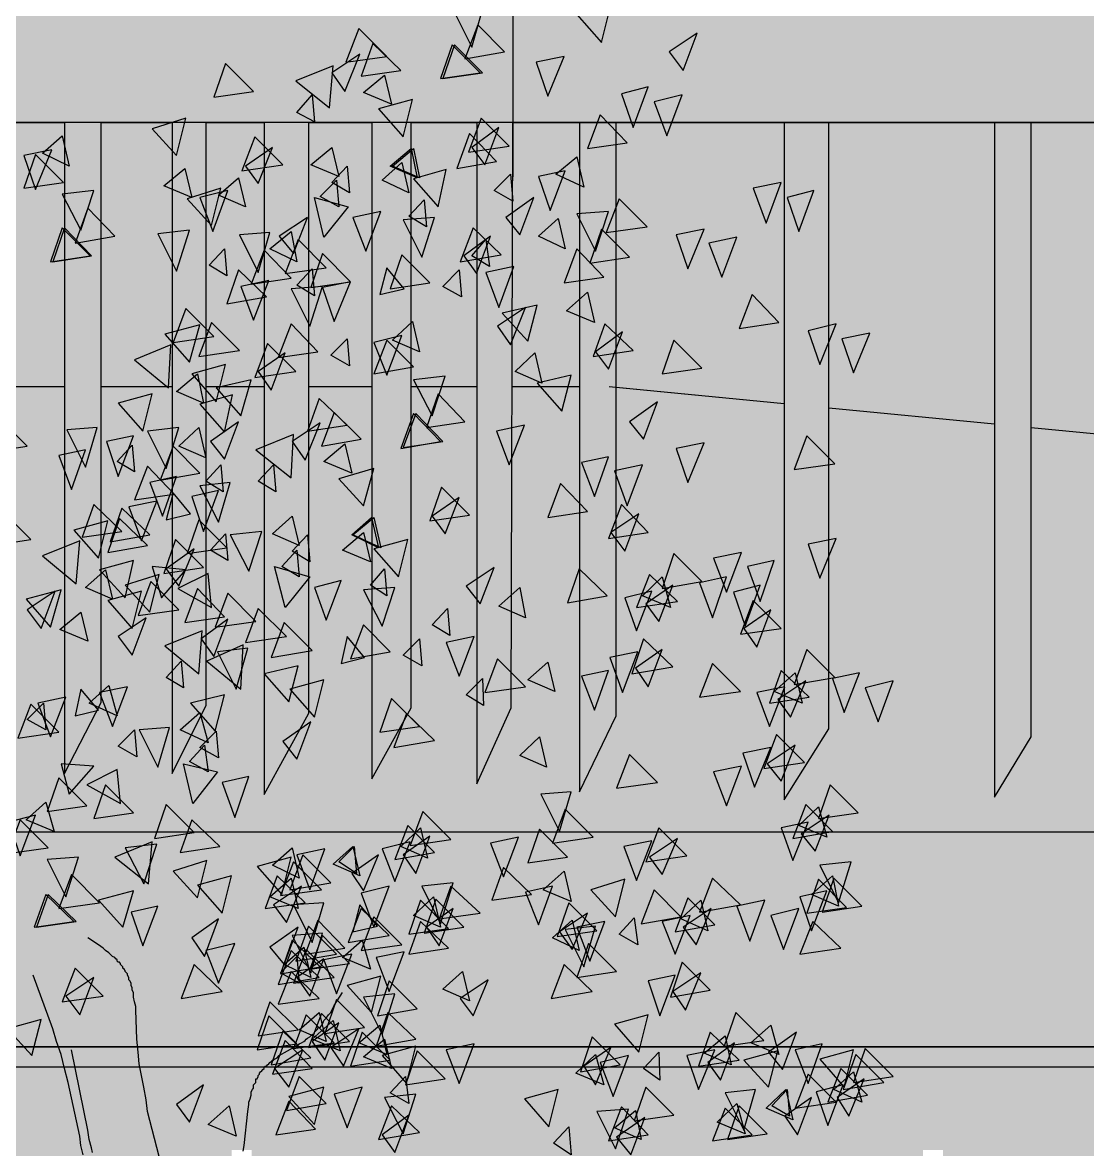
# Model space of a CAD drawing. Header units: inches. Extents: x 11.9 to 85.3, y 21.1 to 37.4.
# Drawn here: x 38.46 to 44.82, y 26.93 to 33.67 of the extents above; entities that cross this region are included whole.
import ezdxf

# ---------------------------------------------------------------- set-up
doc = ezdxf.new("R2010")
doc.units = ezdxf.units.IN
doc.header["$MEASUREMENT"] = 0
doc.layers.add('CAY', color=94, linetype='Continuous')
doc.layers.add('Layer1', color=7, linetype='Continuous')

msp = doc.modelspace()

# ---------------------------------------------------------------- hatches: boundary and pattern name
at = {"true_color": 0x212121}
h = msp.add_hatch(color=250, dxfattribs=at)
h.dxf.hatch_style = 1
h.paths.add_polyline_path([(54.5719, 37.1798), (50.0664, 37.1798), (50.0664, 33.0654), (54.5719, 33.0654)])
h.paths.add_polyline_path([(50.0664, 37.1798), (45.7803, 37.1798), (45.7803, 33.0654), (50.0664, 33.0654)])
h.paths.add_polyline_path([(63.6348, 37.1798), (59.0609, 37.1798), (59.0609, 33.0654), (63.6348, 33.0654)])
h.paths.add_polyline_path([(68.1995, 37.1798), (63.6348, 37.1798), (63.6348, 33.0654), (68.1995, 33.0654)])
h.paths.add_polyline_path([(72.7373, 37.1798), (68.1995, 37.1798), (68.1995, 33.0654), (72.7372, 33.0654)])
h.paths.add_polyline_path([(84.2395, 37.1798), (72.7373, 37.1798), (72.7372, 33.0654), (84.2395, 33.0654)])
h.paths.add_polyline_path([(45.7803, 37.1798), (41.2992, 37.1798), (41.2992, 33.0654), (45.7803, 33.0654)])
h.paths.add_polyline_path([(41.2992, 37.1798), (36.8075, 37.1798), (36.8075, 33.0654), (41.2992, 33.0654)])
h.paths.add_polyline_path([(36.8075, 37.1798), (32.3086, 37.1798), (32.3086, 33.0654), (36.8075, 33.0654)])
h.paths.add_polyline_path([(32.3086, 37.1798), (27.8679, 37.1798), (27.8679, 33.0654), (32.3086, 33.0654)])
h.paths.add_polyline_path([(27.8679, 37.1798), (23.4191, 37.1798), (23.4191, 33.0654), (27.8679, 33.0654)])
h.paths.add_polyline_path([(23.4191, 37.1798), (16.7427, 37.1798), (16.7427, 33.0654), (23.4191, 33.0654)])
h.paths.add_polyline_path([(76.5211, 33.2481), (76.5211, 36.8005)], flags=16)
at = {"true_color": 0x636466}
h = msp.add_hatch(dxfattribs=at)
h.set_pattern_fill('ANSI36', color=251)
h.paths.add_polyline_path([(23.9708, 26.9316), (19.4696, 26.9316), (19.4696, 25.1394), (23.9708, 25.1394)])
h.paths.add_polyline_path([(27.7206, 26.9316), (24.0914, 26.9316), (24.0914, 25.1394), (27.7206, 25.1394)])
h.paths.add_polyline_path([(31.5651, 26.9316), (27.8412, 26.9316), (27.8412, 25.1394), (31.5651, 25.1394)])
h.paths.add_polyline_path([(35.6403, 26.9316), (31.6858, 26.9316), (31.6858, 25.1394), (35.6403, 25.1394)])
h.paths.add_polyline_path([(39.7075, 26.9316), (35.7609, 26.9316), (35.7609, 25.1394), (39.7075, 25.1394)])
h.paths.add_polyline_path([(43.839, 26.9316), (39.8282, 26.9316), (39.8282, 25.1394), (43.839, 25.1394)])
h.paths.add_polyline_path([(47.7877, 26.9316), (43.9597, 26.9316), (43.9597, 25.1394), (47.7877, 25.1394)])
h.paths.add_polyline_path([(51.8448, 26.9316), (47.9083, 26.9316), (47.9083, 25.1394), (51.8448, 25.1394)])
h.paths.add_polyline_path([(63.0612, 26.9316), (56.8743, 26.9316), (56.8743, 25.1394), (63.0612, 25.1394)])
h.paths.add_polyline_path([(56.7537, 26.9316), (51.9654, 26.9316), (51.9654, 25.1394), (56.7537, 25.1394)])
h.paths.add_polyline_path([(43.0105, 33.0718), (42.0056, 33.0718), (42.0056, 31.4896), (43.0105, 31.3924)])
h.paths.add_polyline_path([(44.2666, 33.0718), (43.2774, 33.0718), (43.2774, 31.3665), (44.2666, 31.2708)])
h.paths.add_polyline_path([(45.4599, 33.0718), (44.4864, 33.0718), (44.4864, 31.2496), (45.4599, 31.1554)])
h.paths.add_polyline_path([(46.716, 33.0718), (45.6797, 33.0718), (45.6797, 31.1341), (46.716, 31.0339)])
h.paths.add_polyline_path([(47.9564, 33.0718), (46.9358, 33.0718), (46.9358, 31.0126), (47.9564, 30.9139)])
h.paths.add_polyline_path([(49.1968, 33.0718), (48.1762, 33.0718), (48.1762, 30.8926), (49.1968, 30.7938)])
h.paths.add_polyline_path([(50.4552, 33.0718), (49.4166, 33.0718), (49.4166, 30.7726), (50.4552, 30.6721)])
h.paths.add_polyline_path([(51.6642, 33.0718), (50.6436, 33.0718), (50.6436, 30.6624), (51.6642, 30.6624)])
h.paths.add_polyline_path([(52.9674, 33.0718), (51.8683, 33.0718), (51.8683, 30.6624), (52.9674, 30.6624)])
h.paths.add_polyline_path([(54.2078, 33.0718), (53.1715, 33.0718), (53.1715, 30.6624), (54.2078, 30.6624)])
h.paths.add_polyline_path([(55.4325, 33.0718), (54.3805, 33.0718), (54.3805, 30.6624), (55.4325, 30.6624)])
h.paths.add_polyline_path([(56.7068, 33.0718), (55.6001, 33.0718), (55.6001, 30.6624), (56.7068, 30.6624)])
h.paths.add_polyline_path([(57.9495, 33.0718), (56.8549, 33.0718), (56.8549, 30.6624), (57.9495, 30.6624)])
h.paths.add_polyline_path([(59.2182, 33.0718), (58.1232, 33.0718), (58.1232, 30.6624), (59.2182, 30.6624)])
h.paths.add_polyline_path([(60.4244, 33.0718), (59.3884, 33.0718), (59.3884, 30.6624), (60.4244, 30.6624)])
at = {"true_color": 0x212121}
h = msp.add_hatch(color=250, dxfattribs=at)
h.dxf.hatch_style = 1
h.paths.add_polyline_path([(84.3293, 28.8312), (16.8325, 28.8312), (16.8325, 27.5486), (84.3293, 27.5486)])
at = {"true_color": 0x636466}
h = msp.add_hatch(color=251, dxfattribs=at)
h.dxf.hatch_style = 1
edge = h.paths.add_edge_path()
edge.add_line((63.2701, 27.4271), (19.2205, 27.4271))
edge.add_line((19.2205, 27.4271), (19.2205, 24.9886))
edge.add_line((19.2205, 24.9886), (34.5109, 24.9886))
edge.add_spline(control_points=[(34.5109, 24.9886), (35.9914, 25.1351), (36.9032, 24.9886)], knot_values=[5.091487, 5.091487, 5.091487, 5.991182, 5.991182, 5.991182], weights=[0.915734, 0.807079, 0.890652], degree=2, periodic=0)
edge.add_line((36.9032, 24.9886), (63.2701, 24.9886))
edge.add_line((63.2701, 24.9886), (63.2701, 27.4271))
h.paths.add_polyline_path([(27.7206, 26.9316), (31.5651, 26.9316), (63.0612, 26.9316), (63.0612, 25.1394), (19.4696, 25.1394), (19.4696, 25.1837), (19.4696, 26.9316)], flags=16)
at = {"layer": 'Layer1', "true_color": 0x636466}
h = msp.add_hatch(color=251, dxfattribs=at)
h.dxf.hatch_style = 1
h.paths.add_polyline_path([(18.9155, 31.4936), (18.9155, 33.0718), (16.8325, 33.0718), (16.8325, 28.8312)])
h.paths.add_polyline_path([(20.131, 33.0718), (19.2392, 33.0718), (19.2392, 31.4936), (20.131, 31.4936)])
h.paths.add_polyline_path([(21.3045, 33.0718), (20.4283, 33.0718), (20.4283, 31.4936), (21.3045, 31.4936)])
h.paths.add_polyline_path([(22.5719, 33.0718), (21.6175, 33.0718), (21.6175, 31.4936), (22.5719, 31.4936)])
h.paths.add_polyline_path([(23.808, 33.0718), (22.8849, 33.0718), (22.8849, 31.4936), (23.808, 31.4936)])
h.paths.add_polyline_path([(24.9815, 33.0718), (24.1053, 33.0718), (24.1053, 31.4936), (24.9815, 31.4936)])
h.paths.add_polyline_path([(26.1863, 33.0718), (25.3257, 33.0718), (25.3257, 31.4936), (26.1863, 31.4936)])
h.paths.add_polyline_path([(26.8278, 33.0718), (26.4992, 33.0718), (26.4992, 31.4936), (26.8278, 31.4936)])
h.paths.add_polyline_path([(27.438, 33.0718), (27.1408, 33.0718), (27.1408, 31.4936), (27.438, 31.4936)])
h.paths.add_polyline_path([(28.0282, 33.0718), (27.704, 33.0718), (27.704, 31.4936), (28.0282, 31.4936)])
h.paths.add_polyline_path([(28.6458, 33.0718), (28.3318, 33.0718), (28.3318, 31.4936), (28.6458, 31.4936)])
h.paths.add_polyline_path([(29.2299, 33.0718), (28.9284, 33.0718), (28.9284, 31.4936), (29.2299, 31.4936)])
h.paths.add_polyline_path([(29.8579, 33.0718), (29.5125, 33.0718), (29.5125, 31.4936), (29.8579, 31.4936)])
h.paths.add_polyline_path([(30.5017, 33.0718), (30.1406, 33.0718), (30.1406, 31.4936), (30.5017, 31.4936)])
h.paths.add_polyline_path([(31.1297, 33.0718), (30.7529, 33.0718), (30.7529, 31.4936), (31.1297, 31.4936)])
h.paths.add_polyline_path([(31.6793, 33.0718), (31.3809, 33.0718), (31.3809, 31.4936), (31.6793, 31.4936)])
h.paths.add_polyline_path([(32.2288, 33.0718), (31.9305, 33.0718), (31.9305, 31.4936), (32.2288, 31.4936)])
h.paths.add_polyline_path([(32.7783, 33.0718), (32.4329, 33.0718), (32.4329, 31.4936), (32.7783, 31.4936)])
h.paths.add_polyline_path([(33.375, 33.0718), (33.0296, 33.0718), (33.0296, 31.4936), (33.375, 31.4936)])
h.paths.add_polyline_path([(33.9559, 33.0718), (33.6262, 33.0718), (33.6262, 31.4936), (33.9559, 31.4936)])
h.paths.add_polyline_path([(34.5997, 33.0718), (34.2229, 33.0718), (34.2229, 31.4936), (34.5997, 31.4936)])
h.paths.add_polyline_path([(35.1492, 33.0718), (34.8195, 33.0718), (34.8195, 31.4936), (35.1492, 31.4936)])
h.paths.add_polyline_path([(35.7616, 33.0718), (35.4161, 33.0718), (35.4161, 31.4936), (35.7616, 31.4936)])
h.paths.add_polyline_path([(36.3582, 33.0718), (35.9971, 33.0718), (35.9971, 31.4936), (36.3582, 31.4936)])
h.paths.add_polyline_path([(36.8973, 33.0718), (36.578, 33.0718), (36.578, 31.4936), (36.8973, 31.4936)])
h.paths.add_polyline_path([(37.5201, 33.0718), (37.1747, 33.0718), (37.1747, 31.4936), (37.5201, 31.4936)])
h.paths.add_polyline_path([(38.1324, 33.0718), (37.7399, 33.0718), (37.7399, 31.4936), (38.1324, 31.4936)])
h.paths.add_polyline_path([(38.7084, 33.0718), (38.3209, 33.0718), (38.3209, 31.4936), (38.7084, 31.4936)])
h.paths.add_polyline_path([(39.3521, 33.0718), (38.9282, 33.0718), (38.9282, 31.4936), (39.3521, 31.4936)])
h.paths.add_polyline_path([(39.9017, 33.0718), (39.5563, 33.0718), (39.5563, 31.4936), (39.9017, 31.4936)])
h.paths.add_polyline_path([(41.7858, 33.0718), (41.389, 33.0718), (41.3839, 31.4936), (41.7858, 31.4936)])
h.paths.add_polyline_path([(41.1735, 33.0718), (40.7809, 33.0718), (40.7809, 31.4936), (41.1735, 31.4936)])
h.paths.add_polyline_path([(40.5454, 33.0718), (40.1686, 33.0718), (40.1686, 31.4936), (40.5454, 31.4936)])
at = {"layer": 'Layer1', "true_color": 0x000000}
h = msp.add_hatch(color=18, dxfattribs=at)
h.dxf.hatch_style = 1
h.paths.add_polyline_path([(28.9284, 33.0718), (28.6458, 33.0718), (28.6458, 29.966), (28.9284, 30.4051)])
h.paths.add_polyline_path([(29.5125, 33.0718), (29.2299, 33.0718), (29.2299, 29.8875), (29.5125, 30.2952)])
h.paths.add_polyline_path([(30.1406, 33.0718), (29.8579, 33.0718), (29.8579, 30.0129), (30.1406, 30.4207)])
h.paths.add_polyline_path([(30.7529, 33.0718), (30.5017, 33.0718), (30.5017, 30.1227), (30.7529, 30.5305)])
h.paths.add_polyline_path([(31.3809, 33.0718), (31.1297, 33.0718), (31.1297, 30.0286), (31.3809, 30.405)])
h.paths.add_polyline_path([(31.9305, 33.0718), (31.6793, 33.0718), (31.6793, 29.9032), (31.9305, 30.4521)])
h.paths.add_polyline_path([(32.4329, 33.0718), (32.3984, 33.0718), (32.2288, 33.0718), (32.2288, 29.9973), (32.4329, 30.3893)])
h.paths.add_polyline_path([(33.0296, 33.0718), (32.7783, 33.0718), (32.7783, 30.0129), (33.0296, 30.4207)])
h.paths.add_polyline_path([(33.6262, 33.0718), (33.375, 33.0718), (33.375, 29.9502), (33.6262, 30.2639)])
h.paths.add_polyline_path([(34.2229, 33.0718), (33.9559, 33.0718), (33.9559, 29.5895), (34.2229, 30.0129)])
h.paths.add_polyline_path([(34.8195, 33.0718), (34.5997, 33.0718), (34.5997, 29.5895), (34.8195, 29.9973)])
h.paths.add_polyline_path([(35.4161, 33.0718), (35.1492, 33.0718), (35.1492, 29.4483), (35.4161, 29.9816)])
h.paths.add_polyline_path([(35.9971, 33.0718), (35.7616, 33.0718), (35.7616, 29.464), (35.9971, 29.9973)])
h.paths.add_polyline_path([(36.578, 33.0718), (36.3582, 33.0718), (36.3582, 29.4013), (36.578, 29.9188)])
h.paths.add_polyline_path([(37.1747, 33.0718), (36.8973, 33.0718), (36.8973, 29.3699), (37.1747, 29.8091)])
h.paths.add_polyline_path([(37.7399, 33.0718), (37.5201, 33.0718), (37.5201, 29.3229), (37.7399, 29.7306)])
h.paths.add_polyline_path([(38.3209, 33.0718), (38.1324, 33.0718), (38.1324, 29.2288), (38.3209, 29.6836)])
h.paths.add_polyline_path([(38.9282, 33.0718), (38.7084, 33.0718), (38.7084, 29.182), (38.9282, 29.6055)])
h.paths.add_polyline_path([(39.5563, 33.0718), (39.3521, 33.0718), (39.3521, 29.182), (39.5563, 29.5898)])
h.paths.add_polyline_path([(40.1686, 33.0718), (39.9017, 33.0718), (39.9017, 29.0566), (40.1686, 29.5428)])
h.paths.add_polyline_path([(40.7809, 33.0718), (40.5454, 33.0718), (40.5454, 29.1507), (40.7809, 29.5741)])
h.paths.add_polyline_path([(41.389, 33.0718), (41.1735, 33.0718), (41.1735, 29.1193), (41.3776, 29.5741)])
h.paths.add_polyline_path([(42.0056, 33.0718), (41.7858, 33.0718), (41.7858, 29.0723), (42.0056, 29.5271)])
h.paths.add_polyline_path([(43.2774, 33.0718), (43.0105, 33.0718), (43.0105, 29.0252), (43.2774, 29.4487)])
h.paths.add_polyline_path([(44.4864, 33.0718), (44.2666, 33.0718), (44.2666, 29.0409), (44.4864, 29.4016)])
h.paths.add_polyline_path([(45.6797, 33.0718), (45.4599, 33.0718), (45.4599, 29.0723), (45.6797, 29.3075)])
h.paths.add_polyline_path([(46.9358, 33.0718), (46.716, 33.0718), (46.716, 29.0723), (46.9358, 29.4173)])
h.paths.add_polyline_path([(48.1762, 33.0718), (47.9564, 33.0718), (47.9564, 29.0409), (48.1762, 29.2918)])
h.paths.add_polyline_path([(49.4166, 33.0718), (49.1968, 33.0718), (49.1968, 29.0409), (49.4166, 29.2918)])
h.paths.add_polyline_path([(50.6436, 33.0718), (50.4552, 33.0718), (50.4552, 29.0567), (50.6436, 29.2292)])
h.paths.add_polyline_path([(51.8683, 33.0718), (51.6642, 33.0718), (51.6642, 29.0567), (51.8683, 29.2606)])
h.paths.add_polyline_path([(53.1715, 33.0718), (52.9674, 33.0718), (52.9674, 29.0567), (53.1715, 29.2763)])
h.paths.add_polyline_path([(54.3805, 33.0718), (54.2078, 33.0718), (54.2078, 29.041), (54.3805, 29.2763)])
h.paths.add_polyline_path([(55.6001, 33.0718), (55.4325, 33.0718), (55.4325, 29.005), (55.6001, 29.005)])
h.paths.add_polyline_path([(56.8549, 33.0718), (56.7068, 33.0718), (56.7068, 29.0366), (56.8549, 29.0511)])
h.paths.add_polyline_path([(58.1232, 33.0718), (57.9495, 33.0718), (57.9495, 29.055), (58.1232, 29.0579)])
at = {"layer": 'Layer1', "true_color": 0x8d8e91}
h = msp.add_hatch(color=252, dxfattribs=at)
h.dxf.hatch_style = 1
h.paths.add_polyline_path([(18.9155, 31.4936), (16.8325, 28.8312), (84.3293, 28.8312), (82.8874, 31.0726), (74.3785, 31.0726), (62.9817, 30.6624), (50.5554, 30.6624), (41.9642, 31.4936)])
at = {"layer": 'Layer1'}
h = msp.add_hatch(color=251, dxfattribs=at)
h.dxf.hatch_style = 1
h.paths.add_polyline_path([(67.7073, 27.4286), (67.7073, 27.5486), (19.2205, 27.5486), (19.2205, 27.4271)])

# ---------------------------------------------------------------- linework, layer by layer
for points in [[(16.0098, 37.3838), (85.2871, 37.3838), (85.2871, 22.1714), (84.3293, 22.1714), (84.3293, 37.1862), (84.3293, 33.0718), (16.8325, 33.0718), (16.8325, 37.1862)], [(84.3293, 27.5486), (16.8325, 27.5486), (16.8325, 24.2561), (16.8325, 37.1862), (16.0098, 37.1862), (23.5089, 37.1862), (23.5089, 33.0718), (27.9577, 33.0718), (27.9577, 37.1862), (32.3984, 37.1862), (32.3984, 33.0718), (36.8973, 33.0718), (36.8973, 37.1862), (41.389, 37.1862), (41.389, 32.7467), (41.389, 33.0718), (45.8701, 33.0718), (45.8701, 37.1862), (50.1562, 37.1862), (50.1562, 33.0718), (54.6617, 33.0718)], [(84.3293, 27.5486), (16.8325, 27.5486), (16.8325, 24.2561), (16.8325, 37.1862), (16.0098, 37.1862), (23.5089, 37.1862), (23.5089, 33.0718), (27.9577, 33.0718), (27.9577, 37.1862), (32.3984, 37.1862), (32.3984, 33.0718), (36.8973, 33.0718), (36.8973, 37.1862), (41.389, 37.1862), (41.389, 32.7467), (41.389, 33.0718), (45.8701, 33.0718), (45.8701, 37.1862), (50.1562, 37.1862), (50.1562, 33.0718), (54.6617, 33.0718)], [(82.8465, 31.0726), (82.8874, 31.0726), (82.8874, 33.0718), (82.8874, 31.0726), (84.3293, 28.8312), (16.8325, 28.8312), (18.9155, 31.4936)], [(82.8465, 31.0726), (82.8874, 31.0726), (82.8874, 33.0718), (82.8874, 31.0726), (84.3293, 28.8312), (16.8325, 28.8312), (18.9155, 31.4936)], [(38.3209, 33.0718), (38.7084, 33.0718), (38.7084, 29.182), (38.9282, 29.6055), (38.9282, 33.0718), (39.3521, 33.0718), (39.3521, 29.182), (39.5563, 29.5898), (39.5563, 33.0718), (39.9017, 33.0718), (39.9017, 29.0566), (40.1686, 29.5428), (40.1686, 33.0718), (40.5454, 33.0718), (40.5454, 29.1507), (40.7809, 29.5741), (40.7809, 33.0718), (41.1735, 33.0718), (41.1735, 29.1193), (41.3776, 29.5741), (41.389, 33.0718), (41.7858, 33.0718), (41.7858, 29.0723), (42.0056, 29.5271), (42.0056, 33.0718), (43.0105, 33.0718), (43.0105, 29.0252), (43.2774, 29.4487), (43.2774, 33.0718), (44.2666, 33.0718), (44.2666, 29.0409), (44.4864, 29.4016), (44.4864, 33.0718), (45.4599, 33.0718)], [(38.3209, 31.4936), (38.7084, 31.4936)], [(38.3209, 31.4936), (38.7084, 31.4936)], [(38.9282, 31.4936), (39.3521, 31.4936)], [(38.9282, 31.4936), (39.3521, 31.4936)], [(39.5563, 31.4936), (39.9017, 31.4936)], [(39.5563, 31.4936), (39.9017, 31.4936)], [(40.1686, 31.4936), (40.5454, 31.4936)], [(40.1686, 31.4936), (40.5454, 31.4936)], [(40.7809, 31.4936), (41.1735, 31.4936)], [(40.7809, 31.4936), (41.1735, 31.4936)], [(41.3839, 31.4936), (41.7858, 31.4936)], [(41.3839, 31.4936), (41.7858, 31.4936)], [(41.9642, 31.4936), (43.0105, 31.3924)], [(42.0056, 31.4896), (43.0105, 31.3924)], [(43.2774, 31.3665), (44.2666, 31.2708)], [(43.2774, 31.3665), (44.2666, 31.2708)], [(44.4864, 31.2496), (45.4599, 31.1554)], [(44.4864, 31.2496), (45.4599, 31.1554)], [(72.3212, 24.448), (67.7073, 24.448), (67.7073, 24.0633), (67.7073, 27.4286), (63.2701, 27.4271), (19.2205, 27.4271), (19.2205, 24.9886), (63.2701, 24.9886), (63.2701, 27.4271)], [(72.3212, 24.448), (67.7073, 24.448), (67.7073, 24.0633), (67.7073, 27.4286), (63.2701, 27.4271), (19.2205, 27.4271), (19.2205, 24.9886), (63.2701, 24.9886), (63.2701, 27.4271)]]:
    msp.add_lwpolyline(points)
at = {"color": 31, "linetype": 'Continuous', "lineweight": -2, "true_color": 0xfecc66}
for points in [[(43.3553, 31.7792), (43.425, 31.5769), (43.5227, 31.8141)], [(43.2995, 29.7491), (43.3692, 29.5468), (43.4599, 29.784)], [(43.4948, 29.6933), (43.5715, 29.491), (43.6622, 29.7351)], [(43.3064, 28.5562), (43.2367, 28.3538), (43.4739, 28.3887)], [(43.439, 27.5027), (43.3622, 27.2934), (43.6064, 27.3353)], [(43.4948, 27.5376), (43.425, 27.3353), (43.6622, 27.3702)], [(43.3483, 27.419), (43.2716, 27.2167), (43.5087, 27.2586)], [(43.3064, 27.2934), (43.425, 27.3981), (43.4739, 27.2167)], [(43.3274, 27.2446), (43.3971, 27.133), (43.4878, 27.3562)]]:
    msp.add_lwpolyline(points, close=True, dxfattribs=at)
at = {"layer": 'CAY', "color": 31, "linetype": 'Continuous', "lineweight": -2, "true_color": 0xfecc66}
for points in [[(41.0322, 33.7465), (41.1438, 33.5232), (41.2136, 33.7674)], [(41.7717, 33.7186), (41.9182, 33.5512), (41.974, 33.7744)], [(40.4671, 33.6349), (40.3904, 33.4326), (40.6345, 33.4674)], [(41.1787, 33.6558), (41.1019, 33.4535), (41.3391, 33.4953)], [(40.5508, 33.5442), (40.481, 33.3488), (40.7182, 33.3837)], [(42.3228, 33.4953), (42.4065, 33.3837), (42.4902, 33.607)], [(40.3066, 33.3698), (40.3834, 33.2582), (40.4741, 33.4814)], [(41.0252, 33.5372), (40.9554, 33.3349), (41.1926, 33.3698)], [(41.0391, 33.5372), (40.9694, 33.3349), (41.2066, 33.3698)], [(39.6718, 33.4256), (39.602, 33.2233), (39.8392, 33.2582)], [(40.0904, 33.3209), (40.2927, 33.1605), (40.3136, 33.4116)], [(41.5275, 33.4326), (41.5973, 33.2302), (41.6949, 33.4674)], [(40.495, 33.2512), (40.6206, 33.3558), (40.6624, 33.1814)], [(42.0368, 33.2442), (42.1065, 33.0419), (42.1972, 33.2861)], [(40.0974, 33.1326), (40.188, 33.2372), (40.202, 33.0768)], [(40.5857, 33.1535), (40.7322, 32.9861), (40.788, 33.2093)], [(42.2321, 33.1954), (42.3088, 32.9931), (42.3995, 33.2372)], [(39.2323, 33.0349), (39.3788, 32.8745), (39.4346, 33.0977)], [(41.1996, 33.0977), (41.1229, 32.8954), (41.367, 32.9303)], [(41.9112, 33.1186), (41.8344, 32.9163), (42.0716, 32.9512)], [(41.1298, 33.007), (41.0531, 32.7977), (41.2903, 32.8396)], [(41.1438, 32.9233), (41.2205, 32.8186), (41.3042, 33.0419)], [(38.5765, 32.8884), (38.6951, 32.9931), (38.737, 32.8117)], [(39.8462, 32.9861), (39.7695, 32.7838), (40.0136, 32.8186)], [(38.4649, 32.8745), (38.5347, 32.6721), (38.6323, 32.9093)], [(38.5347, 32.8814), (38.4649, 32.6791), (38.7021, 32.714)], [(39.7904, 32.8117), (39.8671, 32.707), (39.9509, 32.9233)], [(40.1811, 32.8186), (40.3066, 32.9233), (40.3485, 32.7489)], [(40.6555, 32.8117), (40.781, 32.9163), (40.8159, 32.7419)], [(40.6694, 32.8117), (40.795, 32.9163), (40.8299, 32.7419)], [(41.6461, 32.7628), (41.7717, 32.8675), (41.8135, 32.6861)], [(40.3066, 32.714), (40.3973, 32.8117), (40.4113, 32.6512)], [(40.6066, 32.728), (40.7252, 32.8326), (40.7671, 32.6512)], [(39.3021, 32.6931), (39.4276, 32.7977), (39.4695, 32.6233)], [(39.6299, 32.6373), (39.7485, 32.7419), (39.7904, 32.5675)], [(40.795, 32.7349), (40.9415, 32.5675), (40.9903, 32.7907)], [(41.2763, 32.6652), (41.374, 32.7628), (41.388, 32.6024)], [(41.5414, 32.7489), (41.6112, 32.5466), (41.7019, 32.7838)], [(39.4416, 32.6163), (39.5881, 32.4559), (39.6439, 32.6791)], [(40.2369, 32.6303), (40.3345, 32.728), (40.3485, 32.5675)], [(42.8251, 32.6791), (42.9018, 32.4698), (42.9925, 32.714)], [(38.6951, 32.6442), (38.8067, 32.428), (38.8835, 32.6652)], [(39.5183, 32.6233), (39.5951, 32.421), (39.6858, 32.6652)], [(40.202, 32.6233), (40.4043, 32.5675), (40.2578, 32.3861)], [(40.7671, 32.5117), (40.8578, 32.6094), (40.8717, 32.4489)], [(41.3461, 32.5047), (41.4298, 32.4001), (41.5135, 32.6233)], [(42.0228, 32.6163), (41.9461, 32.414), (42.1902, 32.4489)], [(43.0274, 32.6233), (43.0971, 32.421), (43.1878, 32.6652)], [(38.8486, 32.5605), (38.7719, 32.3512), (39.0091, 32.3931)], [(40.4322, 32.5047), (40.509, 32.3024), (40.5996, 32.5396)], [(41.7717, 32.5256), (41.8833, 32.3024), (41.96, 32.5396)], [(39.9927, 32.3931), (40.0764, 32.2885), (40.1601, 32.5047)], [(40.7322, 32.4908), (40.8438, 32.2675), (40.9206, 32.5047)], [(41.5414, 32.3931), (41.66, 32.4977), (41.7019, 32.3164)], [(38.6951, 32.4419), (38.6254, 32.2396), (38.8626, 32.2745)], [(38.7091, 32.4419), (38.6393, 32.2396), (38.8695, 32.2745)], [(39.2672, 32.407), (39.3788, 32.1838), (39.4555, 32.428)], [(39.7555, 32.4001), (39.8671, 32.1768), (39.9369, 32.414)], [(39.9369, 32.3164), (40.0625, 32.421), (40.0974, 32.2396)], [(41.1508, 32.4419), (41.074, 32.2396), (41.3182, 32.2815)], [(41.9182, 32.435), (41.8484, 32.2326), (42.0856, 32.2675)], [(42.3646, 32.4001), (42.4344, 32.1978), (42.5321, 32.435)], [(40.1043, 32.3722), (40.0276, 32.1699), (40.2718, 32.2047)], [(41.095, 32.2745), (41.1717, 32.1699), (41.2554, 32.3931)], [(41.1438, 32.2745), (41.2275, 32.3722), (41.2484, 32.2117)], [(42.56, 32.3512), (42.6367, 32.1489), (42.7274, 32.3861)], [(39.5741, 32.2187), (39.6648, 32.3164), (39.6788, 32.1559)], [(39.902, 32.3094), (39.8253, 32.1071), (40.0625, 32.1419)], [(40.2508, 32.2885), (40.1811, 32.0861), (40.4183, 32.121)], [(40.7252, 32.2815), (40.6555, 32.0792), (40.8926, 32.114)], [(41.7717, 32.3164), (41.6949, 32.114), (41.9321, 32.1489)], [(40.0974, 32.1001), (40.188, 32.1978), (40.202, 32.0373)], [(40.6345, 32.2047), (40.5927, 32.0443), (40.7392, 32.0792)], [(41.2275, 32.1768), (41.3042, 31.9675), (41.3949, 32.2117)], [(39.7485, 32.1908), (39.6788, 31.9885), (39.916, 32.0303)], [(39.7625, 32.0931), (39.8392, 31.8908), (39.9299, 32.128)], [(40.9694, 32.0931), (41.0671, 32.1908), (41.081, 32.0303)], [(40.0625, 32.0792), (40.1741, 31.8559), (40.2508, 32.0931)], [(40.2508, 32.0861), (40.3206, 31.8838), (40.4183, 32.121)], [(41.7089, 31.9466), (41.8344, 32.0582), (41.8763, 31.8769)], [(42.8181, 32.0443), (42.7414, 31.842), (42.9785, 31.8769)], [(39.4346, 31.9606), (39.3579, 31.7583), (39.602, 31.7931)], [(41.2973, 31.8559), (41.374, 31.7443), (41.4647, 31.9675)], [(41.3252, 31.9327), (41.4787, 31.7652), (41.5345, 31.9815)], [(39.309, 31.8071), (39.4555, 31.6397), (39.5183, 31.8629)], [(39.5881, 31.8769), (39.5113, 31.6745), (39.7555, 31.7094)], [(40.0625, 31.8699), (39.9857, 31.6676), (40.2229, 31.7024)], [(40.6694, 31.7722), (40.788, 31.8838), (40.8299, 31.7024)], [(41.9391, 31.8699), (41.8693, 31.6745), (42.1065, 31.7094)], [(43.153, 31.828), (43.2227, 31.6257), (43.3204, 31.8699)], [(40.5578, 31.7583), (40.6345, 31.5629), (40.7252, 31.8001)], [(41.8833, 31.7024), (41.96, 31.5978), (42.0437, 31.821)], [(39.1277, 31.6536), (39.33, 31.4862), (39.3439, 31.7443)], [(39.9229, 31.7513), (39.8462, 31.549), (40.0904, 31.5838)], [(40.2997, 31.6815), (40.3973, 31.7792), (40.4113, 31.6187)], [(40.6345, 31.7722), (40.5578, 31.5699), (40.795, 31.6118)], [(42.3507, 31.7722), (42.2809, 31.5699), (42.5181, 31.6048)], [(39.8671, 31.5838), (39.9439, 31.4722), (40.0276, 31.6955)], [(41.4019, 31.5838), (41.5205, 31.6955), (41.5624, 31.5141)], [(39.4695, 31.5699), (39.616, 31.4025), (39.6718, 31.6257)], [(39.3788, 31.4653), (39.5044, 31.5699), (39.5393, 31.3955)], [(39.616, 31.4862), (39.7625, 31.3188), (39.8253, 31.535)], [(40.795, 31.535), (40.9066, 31.3188), (40.9833, 31.5559)], [(41.5345, 31.5141), (41.681, 31.3467), (41.7368, 31.5629)], [(39.03, 31.3955), (39.1765, 31.2281), (39.2323, 31.4513)], [(39.5183, 31.3885), (39.6648, 31.2211), (39.7137, 31.4443)], [(40.2299, 31.4234), (40.1601, 31.2281), (40.3973, 31.2629)], [(40.9415, 31.4513), (40.8717, 31.249), (41.1019, 31.2839)], [(42.0856, 31.2839), (42.1693, 31.1792), (42.253, 31.4025)], [(40.3206, 31.3397), (40.2439, 31.1374), (40.481, 31.1792)], [(40.795, 31.3327), (40.7182, 31.1234), (40.9554, 31.1653)], [(40.8089, 31.3327), (40.7322, 31.1304), (40.9694, 31.1653)], [(38.3184, 31.3048), (38.2486, 31.1025), (38.4858, 31.1374)], [(39.5811, 31.1653), (39.6648, 31.0606), (39.7485, 31.2839)], [(40.0694, 31.1653), (40.1462, 31.0537), (40.2369, 31.2769)], [(41.2903, 31.2281), (41.367, 31.0257), (41.4577, 31.2629)], [(38.723, 31.235), (38.8347, 31.0118), (38.9044, 31.249)], [(38.9602, 31.1653), (39.03, 30.956), (39.1207, 31.2002)], [(39.2044, 31.2281), (39.316, 31.0048), (39.3928, 31.249)], [(39.3928, 31.1374), (39.5113, 31.249), (39.5532, 31.0676)], [(39.8532, 31.1164), (40.0625, 30.949), (40.0764, 31.2071)], [(43.146, 31.2002), (43.0692, 30.9978), (43.3134, 31.0327)], [(38.6742, 31.0816), (38.7509, 30.8792), (38.8347, 31.1164)], [(39.023, 31.0467), (39.1137, 31.1443), (39.1277, 30.9839)], [(39.3579, 31.1374), (39.2811, 30.9351), (39.5183, 30.9769)], [(40.2578, 31.0467), (40.3834, 31.1513), (40.4252, 30.9769)], [(42.3646, 31.1234), (42.4344, 30.9211), (42.5321, 31.1583)], [(41.7996, 31.0397), (41.8763, 30.8374), (41.96, 31.0746)], [(39.2044, 31.0188), (39.1277, 30.8165), (39.3648, 30.8513)], [(39.5532, 30.9281), (39.6439, 31.0257), (39.6578, 30.8653)], [(39.8671, 30.9281), (39.9578, 31.0257), (39.9718, 30.8653)], [(40.3485, 30.942), (40.495, 30.7816), (40.5578, 31.0048)], [(41.9949, 30.9909), (42.0716, 30.7816), (42.1623, 31.0257)], [(39.2183, 30.9211), (39.2951, 30.7188), (39.3788, 30.956)], [(39.5183, 30.9002), (39.6299, 30.6839), (39.6997, 30.9211)], [(39.3579, 30.8583), (39.316, 30.6979), (39.4625, 30.7327)], [(39.4695, 30.8374), (39.5393, 30.6281), (39.6299, 30.8723)], [(40.9624, 30.8932), (40.8926, 30.6909), (41.1298, 30.7258)], [(41.674, 30.9141), (41.5973, 30.7118), (41.8344, 30.7467)], [(38.8835, 30.7886), (38.8137, 30.5932), (39.0509, 30.6281)], [(39.0928, 30.7746), (39.1695, 30.5723), (39.2602, 30.8095)], [(40.9066, 30.7188), (40.9833, 30.6141), (41.0671, 30.8304)], [(42.0368, 30.7886), (41.96, 30.5862), (42.1972, 30.6211)], [(38.3393, 30.7467), (38.2696, 30.5444), (38.5068, 30.5793)], [(39.0509, 30.7676), (38.9812, 30.5653), (39.2183, 30.6072)], [(39.9509, 30.6141), (40.0694, 30.7188), (40.1113, 30.5444)], [(41.974, 30.6211), (42.0577, 30.5095), (42.1414, 30.7327)], [(38.7649, 30.6351), (38.9114, 30.4676), (38.9672, 30.6909)], [(39.037, 30.7048), (38.9672, 30.5025), (39.2044, 30.5444)], [(39.5113, 30.6979), (39.4416, 30.4956), (39.6788, 30.5304)], [(40.4252, 30.6072), (40.5438, 30.7118), (40.5857, 30.5304)], [(40.4322, 30.6072), (40.5578, 30.7118), (40.5996, 30.5304)], [(39.3718, 30.5793), (39.3021, 30.377), (39.5393, 30.4118)], [(39.5811, 30.5165), (39.6718, 30.6141), (39.6858, 30.4537)], [(39.6997, 30.6072), (39.8113, 30.3909), (39.8881, 30.6281)], [(40.0694, 30.5095), (40.1601, 30.6072), (40.1741, 30.4467)], [(40.3694, 30.5165), (40.495, 30.6211), (40.5369, 30.4467)], [(40.5578, 30.5235), (40.7043, 30.356), (40.7601, 30.5793)], [(43.153, 30.5514), (43.2227, 30.349), (43.3204, 30.5862)], [(38.5765, 30.4816), (38.7788, 30.3142), (38.7998, 30.5723)], [(39.316, 30.4049), (39.3928, 30.3002), (39.4834, 30.5235)], [(40.0067, 30.4188), (40.0974, 30.5165), (40.1113, 30.356)], [(38.9184, 30.3979), (39.0718, 30.2305), (39.1207, 30.4537)], [(42.3507, 30.4956), (42.2809, 30.2863), (42.5181, 30.3281)], [(42.5879, 30.4676), (42.6646, 30.2653), (42.7553, 30.5025)], [(42.7902, 30.4188), (42.8669, 30.2095), (42.9506, 30.4537)], [(38.8347, 30.2932), (38.9532, 30.3979), (38.9951, 30.2235)], [(39.2323, 30.4188), (39.2881, 30.2305), (39.4346, 30.3979)], [(39.5672, 30.377), (39.3858, 30.2863), (39.5881, 30.1746)], [(39.9648, 30.4188), (40.1741, 30.356), (40.0276, 30.1746)], [(40.5369, 30.3072), (40.6206, 30.4049), (40.6345, 30.2444)], [(41.1089, 30.3002), (41.1926, 30.1956), (41.2763, 30.4118)], [(41.7856, 30.4049), (41.7158, 30.2025), (41.953, 30.2444)], [(39.0718, 30.3072), (39.2183, 30.1467), (39.2742, 30.37)], [(39.2253, 30.3281), (39.1486, 30.1258), (39.3928, 30.1607)], [(40.202, 30.2932), (40.2718, 30.0979), (40.3625, 30.3351)], [(42.2042, 30.37), (42.1274, 30.1746), (42.3716, 30.2095)], [(42.1623, 30.2444), (42.2809, 30.356), (42.3298, 30.1746)], [(42.5042, 30.3211), (42.5809, 30.1119), (42.6646, 30.356)], [(38.4789, 30.2235), (38.6254, 30.056), (38.6881, 30.2793)], [(38.4858, 30.1607), (38.5696, 30.0491), (38.6533, 30.2723)], [(38.9672, 30.2165), (39.1137, 30.0491), (39.1695, 30.2723)], [(39.5044, 30.2863), (39.4276, 30.084), (39.6648, 30.1188)], [(39.6858, 30.2584), (39.609, 30.056), (39.8532, 30.0909)], [(40.495, 30.2793), (40.6066, 30.063), (40.6834, 30.2932)], [(41.3042, 30.1816), (41.4298, 30.2932), (41.4647, 30.1119)], [(42.0577, 30.2305), (42.1274, 30.0351), (42.2181, 30.2723)], [(42.1833, 30.1956), (42.26, 30.0909), (42.3437, 30.3072)], [(42.7065, 30.2653), (42.7762, 30.063), (42.8669, 30.3072)], [(42.8251, 30.2165), (42.7483, 30.0142), (42.9925, 30.0491)], [(38.6812, 30.0421), (38.8067, 30.1467), (38.8486, 29.9723)], [(39.03, 30.0002), (39.1137, 29.8886), (39.1974, 30.1119)], [(39.8671, 30.1677), (39.7904, 29.9654), (40.0346, 30.0002)], [(40.9066, 30.07), (40.9973, 30.1677), (41.0112, 30.0072)], [(42.7693, 30.0491), (42.846, 29.9375), (42.9297, 30.1607)], [(39.5253, 29.9863), (39.602, 29.8816), (39.6858, 30.1049)], [(40.0206, 30.084), (39.9439, 29.8747), (40.188, 29.9165)], [(40.495, 30.07), (40.4183, 29.8677), (40.6555, 29.9095)], [(39.309, 29.9444), (39.5113, 29.777), (39.5323, 30.0351)], [(40.3973, 30.0002), (40.3625, 29.8398), (40.502, 29.8747)], [(40.7322, 29.8886), (40.8299, 29.9863), (40.8438, 29.8258)], [(40.9903, 29.9654), (41.0671, 29.763), (41.1577, 30.0002)], [(42.1693, 29.9863), (42.0995, 29.777), (42.3437, 29.8189)], [(39.5602, 29.8537), (39.7625, 29.6863), (39.7764, 29.9514)], [(39.623, 29.9095), (39.7346, 29.6863), (39.8044, 29.9305)], [(41.967, 29.8747), (42.0437, 29.6654), (42.1344, 29.9095)], [(42.1205, 29.8119), (42.1972, 29.7003), (42.2809, 29.9235)], [(43.146, 29.9235), (43.0692, 29.7142), (43.3134, 29.7561)], [(39.316, 29.7561), (39.4067, 29.8537), (39.4207, 29.6933)], [(41.2973, 29.8677), (41.2205, 29.6654), (41.4647, 29.7003)], [(41.4787, 29.7421), (41.5973, 29.8468), (41.6391, 29.6724)], [(42.5809, 29.8398), (42.5042, 29.6375), (42.7483, 29.6724)], [(39.902, 29.777), (40.0485, 29.6096), (40.1043, 29.8258)], [(41.7996, 29.763), (41.8763, 29.5607), (41.96, 29.7979)], [(42.9925, 29.7979), (42.9227, 29.6026), (43.1599, 29.6375)], [(42.9506, 29.6724), (43.0762, 29.784), (43.1181, 29.6026)], [(38.8556, 29.6026), (38.9742, 29.7072), (39.023, 29.5259)], [(40.0555, 29.6863), (40.202, 29.5189), (40.2578, 29.7421)], [(41.1089, 29.6514), (41.2066, 29.7491), (41.2136, 29.5886)], [(42.9716, 29.6235), (43.0483, 29.5189), (43.139, 29.7351)], [(38.5486, 29.6026), (38.6254, 29.4003), (38.7161, 29.6375)], [(38.8067, 29.6863), (38.7719, 29.5259), (38.9114, 29.5607)], [(38.9184, 29.6654), (38.9951, 29.4631), (39.0858, 29.7003)], [(39.4625, 29.6026), (39.609, 29.4352), (39.6648, 29.6514)], [(42.846, 29.6654), (42.9227, 29.4631), (43.0134, 29.7003)], [(38.5068, 29.5956), (38.43, 29.3933), (38.6742, 29.4282)], [(38.4858, 29.5049), (38.5835, 29.6026), (38.5975, 29.4421)], [(40.6624, 29.6305), (40.5927, 29.4282), (40.8299, 29.4631)], [(39.3997, 29.4421), (39.5183, 29.5468), (39.5672, 29.3654)], [(40.7531, 29.5398), (40.6764, 29.3375), (40.9206, 29.3793)], [(39.03, 29.3445), (39.1277, 29.4421), (39.1416, 29.2817)], [(39.1556, 29.4421), (39.2672, 29.2189), (39.3369, 29.4561)], [(39.5183, 29.3375), (39.616, 29.4352), (39.6299, 29.2747)], [(40.0136, 29.3724), (40.0974, 29.2677), (40.1811, 29.491)], [(41.4298, 29.2887), (41.5484, 29.4003), (41.5903, 29.2189)], [(42.9646, 29.4142), (42.8879, 29.2119), (43.132, 29.2468)], [(39.4555, 29.2538), (39.5462, 29.3514), (39.5672, 29.191)], [(42.7623, 29.3026), (42.832, 29.1003), (42.9297, 29.3375)], [(42.9088, 29.2398), (42.9925, 29.1352), (43.0762, 29.3514)], [(38.6881, 29.2398), (38.737, 29.0584), (38.8835, 29.2259)], [(39.4207, 29.2398), (39.623, 29.191), (39.4765, 29.0026)], [(42.0856, 29.2956), (42.0088, 29.0933), (42.253, 29.1282)], [(39.023, 29.2049), (38.8416, 29.1143), (39.0439, 29.0026)], [(39.6509, 29.1282), (39.7276, 28.9189), (39.8113, 29.1631)], [(42.5879, 29.191), (42.6646, 28.9887), (42.7553, 29.2259)], [(38.6742, 29.1561), (38.6044, 28.9538), (38.8416, 28.9887)], [(38.9532, 29.1143), (38.8835, 28.9119), (39.1207, 28.9468)], [(43.2855, 29.1143), (43.2157, 28.9119), (43.4529, 28.9468)], [(41.5554, 29.0584), (41.667, 28.8352), (41.7368, 29.0724)], [(38.4789, 28.905), (38.5975, 29.0096), (38.6463, 28.8352)], [(39.316, 28.9957), (39.2463, 28.7933), (39.4834, 28.8282)], [(41.7019, 28.9678), (41.6252, 28.7654), (41.8693, 28.8003)], [(43.139, 28.9957), (43.0623, 28.7933), (43.2995, 28.8352)], [(43.0971, 28.8701), (43.2157, 28.9817), (43.2646, 28.8003)], [(38.444, 28.905), (38.3672, 28.7027), (38.6114, 28.7375)], [(38.3742, 28.891), (38.444, 28.6887), (38.5347, 28.9329)], [(39.4695, 28.905), (39.3997, 28.7096), (39.6369, 28.7445)], [(40.8508, 28.9538), (40.7741, 28.7515), (41.0182, 28.7864)], [(43.1111, 28.8212), (43.1948, 28.7166), (43.2785, 28.9329)], [(40.7601, 28.8701), (40.6834, 28.6678), (40.9206, 28.7096)], [(40.7182, 28.7445), (40.8368, 28.8561), (40.8787, 28.6747)], [(41.5484, 28.8492), (41.4787, 28.6468), (41.7158, 28.6817)], [(42.26, 28.8561), (42.1833, 28.6538), (42.4274, 28.6887)], [(42.9925, 28.8561), (43.0623, 28.6608), (43.153, 28.891)], [(39.0091, 28.6817), (39.2114, 28.5213), (39.2323, 28.7724)], [(40.6066, 28.7306), (40.6834, 28.5352), (40.7741, 28.7724)], [(40.7322, 28.6957), (40.8089, 28.5841), (40.8926, 28.8073)], [(41.2554, 28.7654), (41.3322, 28.5631), (41.4228, 28.8003)], [(42.0507, 28.7445), (42.1274, 28.5422), (42.2181, 28.7794)], [(42.2042, 28.6817), (42.2809, 28.5771), (42.3716, 28.7933)], [(39.0718, 28.7375), (39.1835, 28.5213), (39.2602, 28.7585)], [(39.9509, 28.6329), (40.0694, 28.7375), (40.1113, 28.5562)], [(40.1322, 28.6957), (40.0555, 28.4864), (40.2997, 28.5282)], [(40.0974, 28.6957), (40.1741, 28.4864), (40.2648, 28.7306)], [(40.3136, 28.6399), (40.4322, 28.7445), (40.4741, 28.5701)], [(40.3485, 28.6538), (40.4392, 28.7445), (40.4531, 28.5841)], [(40.4252, 28.5841), (40.495, 28.4794), (40.5857, 28.6957)], [(38.6044, 28.6678), (38.7161, 28.4445), (38.7928, 28.6817)], [(39.3579, 28.598), (39.5044, 28.4376), (39.5602, 28.6608)], [(39.8602, 28.6259), (40.0067, 28.4585), (40.0625, 28.6817)], [(40.0764, 28.6538), (39.9997, 28.4515), (40.2439, 28.4864)], [(43.2227, 28.6329), (43.3343, 28.4096), (43.4111, 28.6538)], [(38.7509, 28.5771), (38.6742, 28.3748), (38.9184, 28.4096)], [(39.5044, 28.5143), (39.6509, 28.3469), (39.7067, 28.5701)], [(39.9788, 28.5701), (39.909, 28.3748), (40.1462, 28.4096)], [(41.3322, 28.6189), (41.2624, 28.4236), (41.4996, 28.4585)], [(41.5693, 28.4864), (41.6949, 28.598), (41.7368, 28.4166)], [(43.1739, 28.4585), (43.2995, 28.5701), (43.3343, 28.3887)], [(39.9369, 28.4445), (40.0625, 28.5562), (40.1043, 28.3748)], [(39.9578, 28.3957), (40.0346, 28.2911), (40.1253, 28.5073)], [(40.481, 28.4655), (40.5578, 28.2631), (40.6485, 28.5073)], [(40.8438, 28.5073), (40.9554, 28.2841), (41.0322, 28.5282)], [(41.0182, 28.5073), (40.9485, 28.312), (41.1926, 28.3469)], [(41.4647, 28.4724), (41.5414, 28.2771), (41.6252, 28.5073)], [(41.8554, 28.4864), (42.0019, 28.3259), (42.0577, 28.5492)], [(42.5809, 28.5562), (42.5042, 28.3538), (42.7483, 28.3957)], [(43.2157, 28.5492), (43.146, 28.3469), (43.3832, 28.3817)], [(38.5975, 28.4585), (38.5277, 28.2631), (38.7649, 28.298)], [(38.6114, 28.4585), (38.5416, 28.2631), (38.7788, 28.298)], [(38.9114, 28.4236), (39.0579, 28.2631), (39.1207, 28.4794)], [(40.8368, 28.4236), (40.7671, 28.2213), (41.0043, 28.2562)], [(40.795, 28.3329), (40.9136, 28.4445), (40.9554, 28.2631)], [(40.9275, 28.4306), (40.8578, 28.2283), (41.095, 28.2631)], [(42.2321, 28.4864), (42.1554, 28.2841), (42.3925, 28.3259)], [(42.4344, 28.4376), (42.3577, 28.2352), (42.5949, 28.2771)], [(42.3925, 28.312), (42.5111, 28.4236), (42.553, 28.2422)], [(42.7274, 28.3887), (42.8041, 28.1794), (42.8948, 28.4236)], [(43.1041, 28.4445), (43.1739, 28.2422), (43.2646, 28.4794)], [(39.1067, 28.3538), (39.1765, 28.1515), (39.2672, 28.3887)], [(40.0764, 28.3957), (40.188, 28.1725), (40.2578, 28.4096)], [(40.481, 28.3748), (40.4043, 28.1725), (40.6485, 28.2143)], [(40.4741, 28.3957), (40.4322, 28.2352), (40.5787, 28.2701)], [(40.8717, 28.2631), (40.9485, 28.1515), (41.0322, 28.3748)], [(41.7228, 28.4096), (41.6531, 28.2073), (41.8903, 28.2422)], [(42.4065, 28.2631), (42.4832, 28.1585), (42.5739, 28.3748)], [(42.9297, 28.3329), (43.0065, 28.1306), (43.0971, 28.3748)], [(39.4695, 28.2004), (39.5462, 28.0887), (39.6299, 28.312)], [(40.2229, 28.305), (40.1462, 28.1027), (40.3834, 28.1376)], [(40.5578, 28.3259), (40.481, 28.1236), (40.7252, 28.1585)], [(40.8368, 28.298), (40.7671, 28.1027), (41.0043, 28.1376)], [(41.6252, 28.2004), (41.7438, 28.305), (41.7856, 28.1236)], [(41.667, 28.2352), (41.7438, 28.1306), (41.8344, 28.3469)], [(41.7717, 28.2631), (41.8484, 28.0608), (41.9391, 28.298)], [(42.0228, 28.2213), (42.1135, 28.319), (42.1344, 28.1585)], [(42.2809, 28.298), (42.3577, 28.1027), (42.4484, 28.3329)], [(43.1809, 28.298), (43.1041, 28.1027), (43.3483, 28.1376)], [(39.9369, 28.1446), (40.0206, 28.0399), (40.1043, 28.2631)], [(40.0694, 28.2143), (40.1811, 27.9911), (40.2508, 28.2283)], [(40.1671, 28.2701), (40.0904, 28.0608), (40.3345, 28.1027)], [(41.7019, 28.2492), (41.8135, 28.026), (41.8833, 28.2701)], [(39.5532, 28.1236), (39.6299, 27.9283), (39.7276, 28.1655)], [(40.0694, 28.1864), (39.9997, 27.9841), (40.2369, 28.026)], [(40.2508, 28.2143), (40.1741, 28.012), (40.4113, 28.0469)], [(40.3694, 28.0818), (40.488, 28.1864), (40.5369, 28.012)], [(41.8414, 28.1655), (41.7717, 27.9632), (42.0088, 27.9981)], [(40.0625, 28.1236), (39.9857, 27.9213), (40.2299, 27.9632)], [(39.9997, 27.9911), (40.0974, 28.0887), (40.1113, 27.9283)], [(40.0206, 28.0399), (40.1392, 28.1446), (40.1811, 27.9632)], [(40.1532, 28.1306), (40.0764, 27.9283), (40.3206, 27.9632)], [(40.2578, 28.0678), (40.3345, 27.8655), (40.4252, 28.1027)], [(40.5717, 28.0818), (40.6485, 27.8795), (40.7392, 28.1166)], [(38.7719, 28.019), (38.6951, 27.8167), (38.9393, 27.8515)], [(39.4834, 28.0399), (39.4067, 27.8376), (39.6509, 27.8795)], [(40.0974, 27.9632), (40.1741, 27.8515), (40.2578, 28.0748)], [(41.6949, 28.0399), (41.6182, 27.8376), (41.8623, 27.8795)], [(42.3995, 28.0539), (42.3298, 27.8446), (42.567, 27.8864)], [(38.7161, 27.8515), (38.7998, 27.7399), (38.8835, 27.9632)], [(40.0625, 27.9981), (39.9857, 27.8027), (40.2299, 27.8376)], [(40.3973, 27.9143), (40.5438, 27.7539), (40.5996, 27.9701)], [(40.9694, 27.8934), (41.088, 27.9981), (41.1298, 27.8236)], [(42.1972, 27.9422), (42.267, 27.733), (42.3577, 27.9771)], [(42.3437, 27.8795), (42.4204, 27.7678), (42.5111, 27.9911)], [(40.6485, 27.9422), (40.5787, 27.733), (40.8159, 27.7748)], [(41.074, 27.8376), (41.1508, 27.733), (41.2415, 27.9492)], [(39.9369, 27.8167), (39.8671, 27.6144), (40.1043, 27.6492)], [(40.3345, 27.8306), (40.2648, 27.6283), (40.502, 27.6632)], [(40.495, 27.8446), (40.6066, 27.6213), (40.6834, 27.8655)], [(40.1113, 27.6492), (40.2299, 27.7539), (40.2718, 27.5795)], [(40.6415, 27.7539), (40.5717, 27.5516), (40.8089, 27.5934)], [(42.7204, 27.7539), (42.6507, 27.5516), (42.8879, 27.5865)], [(38.3672, 27.6562), (38.5137, 27.4958), (38.5696, 27.712)], [(39.9299, 27.733), (39.8602, 27.5306), (40.0974, 27.5655)], [(40.1532, 27.7399), (40.0764, 27.5376), (40.3206, 27.5725)], [(40.2439, 27.7469), (40.1671, 27.5446), (40.4113, 27.5795)], [(40.188, 27.5934), (40.3136, 27.705), (40.3555, 27.5237)], [(40.188, 27.5795), (40.2648, 27.4679), (40.3485, 27.6911)], [(41.9949, 27.6841), (42.1414, 27.5167), (42.1972, 27.7399)], [(40.0136, 27.6423), (39.9439, 27.4399), (40.1811, 27.4818)], [(40.2997, 27.5446), (40.3764, 27.433), (40.4671, 27.6562)], [(40.488, 27.6353), (40.4183, 27.433), (40.6555, 27.4679)], [(40.4671, 27.5725), (40.5927, 27.6771), (40.6345, 27.5027)], [(42.567, 27.6353), (42.4972, 27.433), (42.7414, 27.4679)], [(42.5321, 27.5097), (42.6576, 27.6144), (42.6925, 27.4399)], [(42.8111, 27.5725), (42.9297, 27.6771), (42.9785, 27.5027)], [(42.9158, 27.5167), (42.9995, 27.412), (43.0832, 27.6353)], [(40.0276, 27.5865), (39.9509, 27.3841), (40.188, 27.419)], [(40.495, 27.4888), (40.6206, 27.5934), (40.6624, 27.419)], [(40.6066, 27.4958), (40.7531, 27.3283), (40.8089, 27.5516)], [(40.9903, 27.5306), (41.0671, 27.3283), (41.1577, 27.5655)], [(41.8623, 27.6074), (41.7926, 27.3981), (42.0298, 27.4399)], [(42.553, 27.4539), (42.6297, 27.3493), (42.7135, 27.5725)], [(43.0762, 27.5306), (43.153, 27.3283), (43.2367, 27.5655)], [(39.9648, 27.419), (40.0485, 27.3074), (40.1322, 27.5306)], [(40.8159, 27.5237), (40.7461, 27.3214), (40.9833, 27.3562)], [(41.7647, 27.3911), (41.8833, 27.5027), (41.9321, 27.3214)], [(41.8135, 27.433), (41.8833, 27.3214), (41.974, 27.5446)], [(41.9112, 27.4539), (41.9879, 27.2516), (42.0786, 27.4958)], [(42.1693, 27.419), (42.26, 27.5167), (42.267, 27.3493)], [(42.4274, 27.4958), (42.4972, 27.2934), (42.5949, 27.5306)], [(42.7693, 27.4679), (42.9158, 27.3074), (42.9716, 27.5237)], [(43.2227, 27.4748), (43.3692, 27.3074), (43.425, 27.5306)], [(40.1113, 27.3702), (40.0346, 27.1679), (40.2718, 27.2097)], [(40.6555, 27.2725), (40.7461, 27.3702), (40.7671, 27.2097)], [(43.153, 27.3841), (43.0762, 27.1818), (43.3204, 27.2167)], [(39.3788, 27.2028), (39.4555, 27.0981), (39.5393, 27.3214)], [(40.0485, 27.2516), (40.202, 27.0842), (40.2578, 27.3074)], [(40.3206, 27.2655), (40.3973, 27.0632), (40.488, 27.3074)], [(41.4577, 27.2376), (41.6042, 27.0702), (41.66, 27.2934)], [(42.1833, 27.3074), (42.1135, 27.1051), (42.3507, 27.14)], [(42.6576, 27.2725), (42.7693, 27.0493), (42.839, 27.2934)], [(42.9018, 27.1818), (43.0204, 27.2934), (43.0623, 27.1121)], [(42.9367, 27.1958), (43.0274, 27.2934), (43.0413, 27.133)], [(43.2018, 27.2795), (43.2716, 27.0772), (43.3622, 27.3214)], [(40.0485, 27.2237), (39.9718, 27.0214), (40.209, 27.0563)], [(40.6206, 27.2446), (40.7322, 27.0284), (40.8089, 27.2655)], [(43.0134, 27.133), (43.0902, 27.0214), (43.1739, 27.2446)], [(39.5672, 27.0842), (39.6927, 27.1958), (39.7346, 27.0144)], [(40.6624, 27.1958), (40.5857, 26.9935), (40.8299, 27.0353)], [(41.8903, 27.1609), (42.0019, 26.9377), (42.0786, 27.1749)], [(42.0368, 27.1888), (41.96, 26.9865), (42.1972, 27.0214)], [(41.9949, 27.0632), (42.1205, 27.1679), (42.1554, 26.9935)], [(42.6576, 27.1818), (42.5809, 26.9865), (42.8181, 27.0214)], [(42.6088, 27.0981), (42.7274, 27.2097), (42.7762, 27.0284)], [(42.7414, 27.1958), (42.6716, 26.9935), (42.9088, 27.0284)], [(40.6066, 27.0214), (40.6834, 26.9167), (40.7671, 27.14)], [(42.0088, 27.0074), (42.0926, 26.9028), (42.1763, 27.126)], [(41.6321, 26.9725), (41.7228, 27.0702), (41.7368, 26.9028)]]:
    msp.add_lwpolyline(points, close=True, dxfattribs=at)
for points in [[(39.3439, 26.6237), (39.2044, 27.1609), (39.1974, 27.2307), (39.1835, 27.3074), (39.1695, 27.3772), (39.1556, 27.4469), (39.1486, 27.5167), (39.1416, 27.5934), (39.1346, 27.7678), (39.1346, 27.7888), (39.1277, 27.8167), (39.1207, 27.8446), (39.1207, 27.8585), (39.1207, 27.8725), (39.1137, 27.8864), (39.1137, 27.9004), (39.1067, 27.9143), (39.1067, 27.9283), (39.0997, 27.9422), (39.0928, 27.9492), (39.0928, 27.9632), (39.0928, 27.9632), (39.0858, 27.9771), (39.0858, 27.9771), (39.0858, 27.9841), (39.0788, 27.9911), (39.0718, 27.9981), (39.0718, 27.9981), (39.0718, 28.005), (39.0649, 28.012), (39.0579, 28.019), (39.0579, 28.026), (39.0509, 28.0329), (39.0439, 28.0399), (39.0439, 28.0469), (39.037, 28.0539), (39.03, 28.0539), (39.023, 28.0608), (39.023, 28.0678), (39.016, 28.0748), (39.0091, 28.0818), (38.9951, 28.0887), (38.9812, 28.1027), (38.9742, 28.1097), (38.9532, 28.1236), (38.9393, 28.1376), (38.9114, 28.1585), (38.8486, 28.2004)], [(38.8207, 26.9028), (38.8067, 26.9586), (38.7998, 27.0144), (38.73, 27.3353), (38.7091, 27.419), (38.6881, 27.5027), (38.6602, 27.5795), (38.6393, 27.6562), (38.5207, 27.9771)], [(39.7764, 26.9237), (39.7834, 26.9586), (39.8044, 27.1609), (39.8113, 27.2028), (39.8113, 27.2167), (39.8183, 27.2376), (39.8253, 27.2586), (39.8253, 27.2795), (39.8323, 27.2934), (39.8392, 27.3004), (39.8392, 27.3074), (39.8392, 27.3214), (39.8462, 27.3283), (39.8532, 27.3353), (39.8532, 27.3423), (39.8532, 27.3562), (39.8602, 27.3562), (39.8671, 27.3702), (39.8671, 27.3772), (39.8741, 27.3841), (39.8741, 27.3911), (39.8811, 27.3981), (39.8881, 27.4051), (39.895, 27.412), (39.902, 27.419), (39.902, 27.426), (39.909, 27.433), (39.916, 27.433), (39.9229, 27.4399), (39.9299, 27.4469), (39.9369, 27.4539), (39.9439, 27.4609), (39.9509, 27.4679), (39.9578, 27.4679), (39.9648, 27.4748), (39.9788, 27.4818), (39.9927, 27.4958), (40.0904, 27.5516), (40.1113, 27.5655), (40.1253, 27.5725), (40.1392, 27.5795), (40.1462, 27.5865), (40.1532, 27.5934), (40.1601, 27.6004), (40.1741, 27.6074), (40.1811, 27.6144), (40.188, 27.6213), (40.202, 27.6283), (40.202, 27.6353), (40.209, 27.6423), (40.2229, 27.6562), (40.2229, 27.6632), (40.2369, 27.6632), (40.2508, 27.6841), (40.2578, 27.705), (40.2718, 27.719), (40.2857, 27.7399), (40.2997, 27.7539), (40.3206, 27.7957), (40.3694, 27.8725)], [(38.8765, 26.9167), (38.8695, 26.9446), (38.8556, 26.9935), (38.8486, 27.0493), (38.7509, 27.5306)]]:
    msp.add_lwpolyline(points, dxfattribs=at)
at = {"layer": 'Layer1'}
msp.add_lwpolyline([(67.7073, 27.4286), (19.2205, 27.4271), (19.2205, 27.5486), (67.7073, 27.5486)], close=True, dxfattribs=at)
msp.add_lwpolyline([(67.7073, 27.4286), (19.2205, 27.4271), (19.2205, 27.5486), (67.7073, 27.5486)], close=True, dxfattribs=at)
msp.add_lwpolyline([(67.7073, 27.4286), (19.2205, 27.4271), (19.2205, 27.5486), (67.7073, 27.5486)], close=True, dxfattribs=at)

doc.saveas('drawing.dxf')
